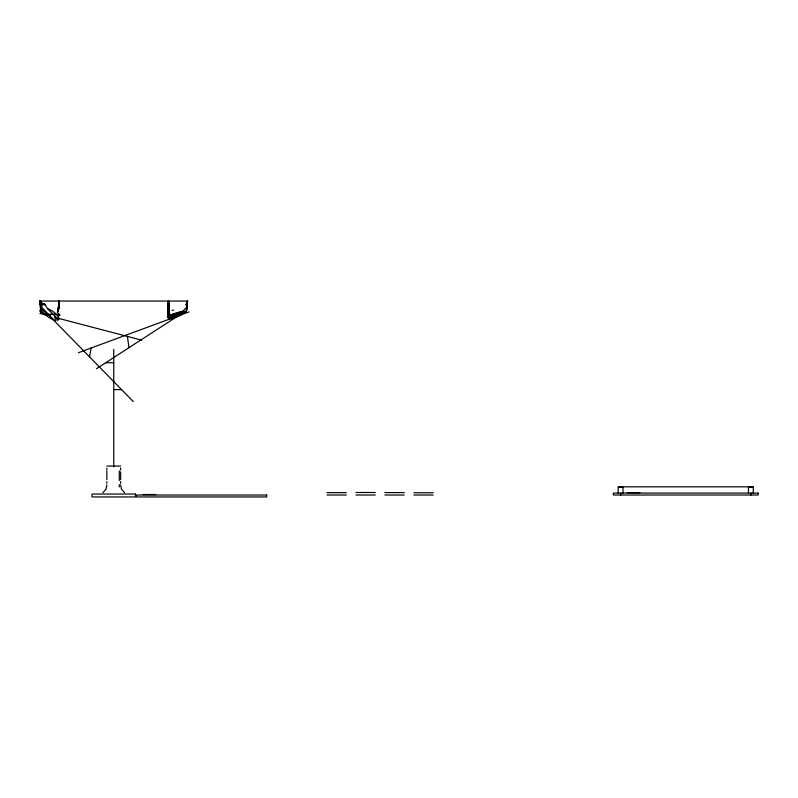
<?xml version="1.0" encoding="UTF-8"?>
<svg xmlns="http://www.w3.org/2000/svg" width="798" height="798" viewBox="0 0 798 798"><rect width="100%" height="100%" fill="white"/><g stroke="black" fill="none" stroke-linecap="round" stroke-linejoin="round"><path stroke-width="1.2" d="M168.777 309.744L168.627 317.195L168.647 301.055L168.777 308.178M102.932 492.695L106.034 489.154L106.852 484.885M168.787 305.913L168.378 318.063L172.318 315.509M40.568 311.888L40.788 306.452L40.598 311.819A9.646 1.037 11.4 0 0 44.868 313.634M58.862 301.055L58.463 310.661L58.862 301.055L59.042 308.457M168.797 310.771L168.378 318.063A9.646 2.603 -23.3 0 1 168.667 316.327M185.555 308.287L183.201 311.14L168.059 316.716L168.438 301.055L168.777 306.801M168.757 309.395L168.169 317.744L168.767 311.779M106.862 469.703L106.862 468.226M168.129 317.554L168.747 311.659M106.852 483.249L106.852 481.693M58.174 310.462L58.234 308.846M58.154 310.612L57.935 311.709M186.313 305.474L186.602 303.27M120.648 467.997L120.648 469.932M120.648 481.483L120.648 483.438M187.58 301.055L186.602 305.953L187.54 301.055L186.383 304.158L187.54 301.055L186.523 311.14A9.646 1.257 -17.1 0 1 181.236 313.933A9.646 1.257 -17.1 0 1 171.371 316.716L186.523 311.14L187.41 301.055L186.363 304.307L187.54 301.055L39.93 301.055L40.858 306.332L39.97 301.055L42.304 304.597L39.93 301.055M89.576 356.896L91.092 348.008M182.393 313.644L180.956 314.163M186.303 305.614L186.752 303.34M186.343 304.656L186.922 302.252M186.453 304.656L187.41 301.055L186.483 309.534L185.824 308.257M42.434 303.12L45.177 304.916L47.581 308.706L58.563 319.938A9.646 3.571 34.3 0 0 56.299 314.322A9.646 3.571 34.3 0 0 47.581 308.706M57.885 311.868L57.656 312.367M182.383 313.744L180.976 314.362M58.074 308.836L57.366 312.517M49.586 316.008L50.733 314.322M172.129 310.492L173.585 310.013M173.256 314.143L174.802 313.714L173.755 313.903M173.276 314.123L174.792 313.724L174.303 313.953M174.692 317.045L173.116 318.063A9.646 2.603 -23.3 0 0 185.894 310.861M96.508 368.686L179.809 314.791M78.394 352.696L188.966 311.938M180.278 313.903L181.306 313.674L180.827 313.943M168.059 316.716A9.646 1.257 -17.1 0 1 173.336 313.933L181.236 313.933M45.157 314.322A9.646 3.571 34.3 0 0 53.885 319.938L42.902 308.706A9.646 3.571 34.3 0 0 45.157 314.322L56.299 314.322M105.675 362.751L113.755 362.751M113.755 389.604L121.555 389.604M106.862 466.072L120.648 466.072M618.171 486.82L753.272 486.82M327.02 492.655L346.322 492.655M355.968 492.506L375.269 492.506M384.915 492.605L404.217 492.605M627.218 492.605L639.886 492.605M413.873 492.755L433.174 492.755M143.061 494.531L155.73 494.531M327.02 495.019L346.322 495.019M355.968 495.019L375.269 495.019M384.915 495.019L404.217 495.019M413.873 495.019L433.174 495.019M57.606 315.24L59.471 315.729A9.646 1.037 11.4 0 0 57.935 314.761M41.526 312.068L40.598 311.819L40.299 301.055L41.845 304.716L40.09 301.055L40.688 310.961L40.299 301.055L41.835 304.816M42.464 312.307L43.391 312.557M39.9 313.474L47.082 315.36M54.274 317.235L141.705 340.167M44.02 303.878L45.057 304.786M45.336 305.205L43.98 303.988M124.578 492.695L121.466 489.154L120.658 484.885M42.454 308.726L133.196 401.504M42.464 303.908L42.573 304.517M42.543 304.327L42.673 305.105M127.431 336.427L128.957 347.689M168.777 307.948L168.318 301.055L168.288 315.17L168.438 301.055L168.777 311.749M753.272 493.084L753.272 487.299L748.454 487.299L748.454 493.084M750.858 493.084L750.858 495.019M622.999 493.084L622.999 487.299L618.171 487.299L618.171 493.084M620.585 493.084L620.585 495.019M120.658 471.857L120.658 479.578M119.301 470.89L119.301 480.546M119.301 484.566L119.301 486.98M113.755 349.305L113.755 466.83M106.852 470.89L106.852 479.578M39.671 311.09A4.579 3.561 -88 0 1 41.127 309.395M57.865 313.385A4.598 3.451 85.6 0 1 60.02 315.18M169.874 319.31A4.509 0.988 -81.7 0 1 171.351 315.589A4.509 0.988 -81.7 0 1 171.859 319.12M173.336 313.933A9.646 1.257 -17.1 0 1 183.201 311.14M170.034 314.272A4.509 3.062 -88.7 0 1 172.149 315.599M167.5 316.108A4.509 3.062 -88.7 0 1 168.807 314.621M55.341 320.866A4.369 0.948 82.4 0 1 55.83 317.185A4.369 0.948 82.4 0 1 57.247 320.886M42.344 308.297A10.404 2.065 -84.6 0 1 42.314 309.484M41.795 306.342A13.327 4.638 -79.3 0 1 41.855 308.337M43.002 304.297A4.878 1.606 58.5 0 1 42.813 303.489M59.072 301.055L58.922 308.487L59.192 301.055L58.005 310.781L59.072 301.055M45.436 313.913L46.813 314.781L45.436 313.903M54.623 313.913L56 314.781L54.633 313.903M168.418 308.966L168.149 315.858L168.518 308.916M758.1 493.084L613.353 493.084L613.353 495.019L758.1 495.019L758.1 493.084M135.47 494.052L92.039 494.052L92.039 496.945L135.47 496.945L135.47 494.052M266.712 495.019L136.428 495.019L136.428 496.945L266.712 496.945L266.712 495.019M41.935 304.646L39.97 301.055L40.688 306.342L40.09 301.055L41.935 304.646M168.807 307.21L168.278 301.055L168.607 309.026L168.318 301.055L168.827 307.21"/></g></svg>
